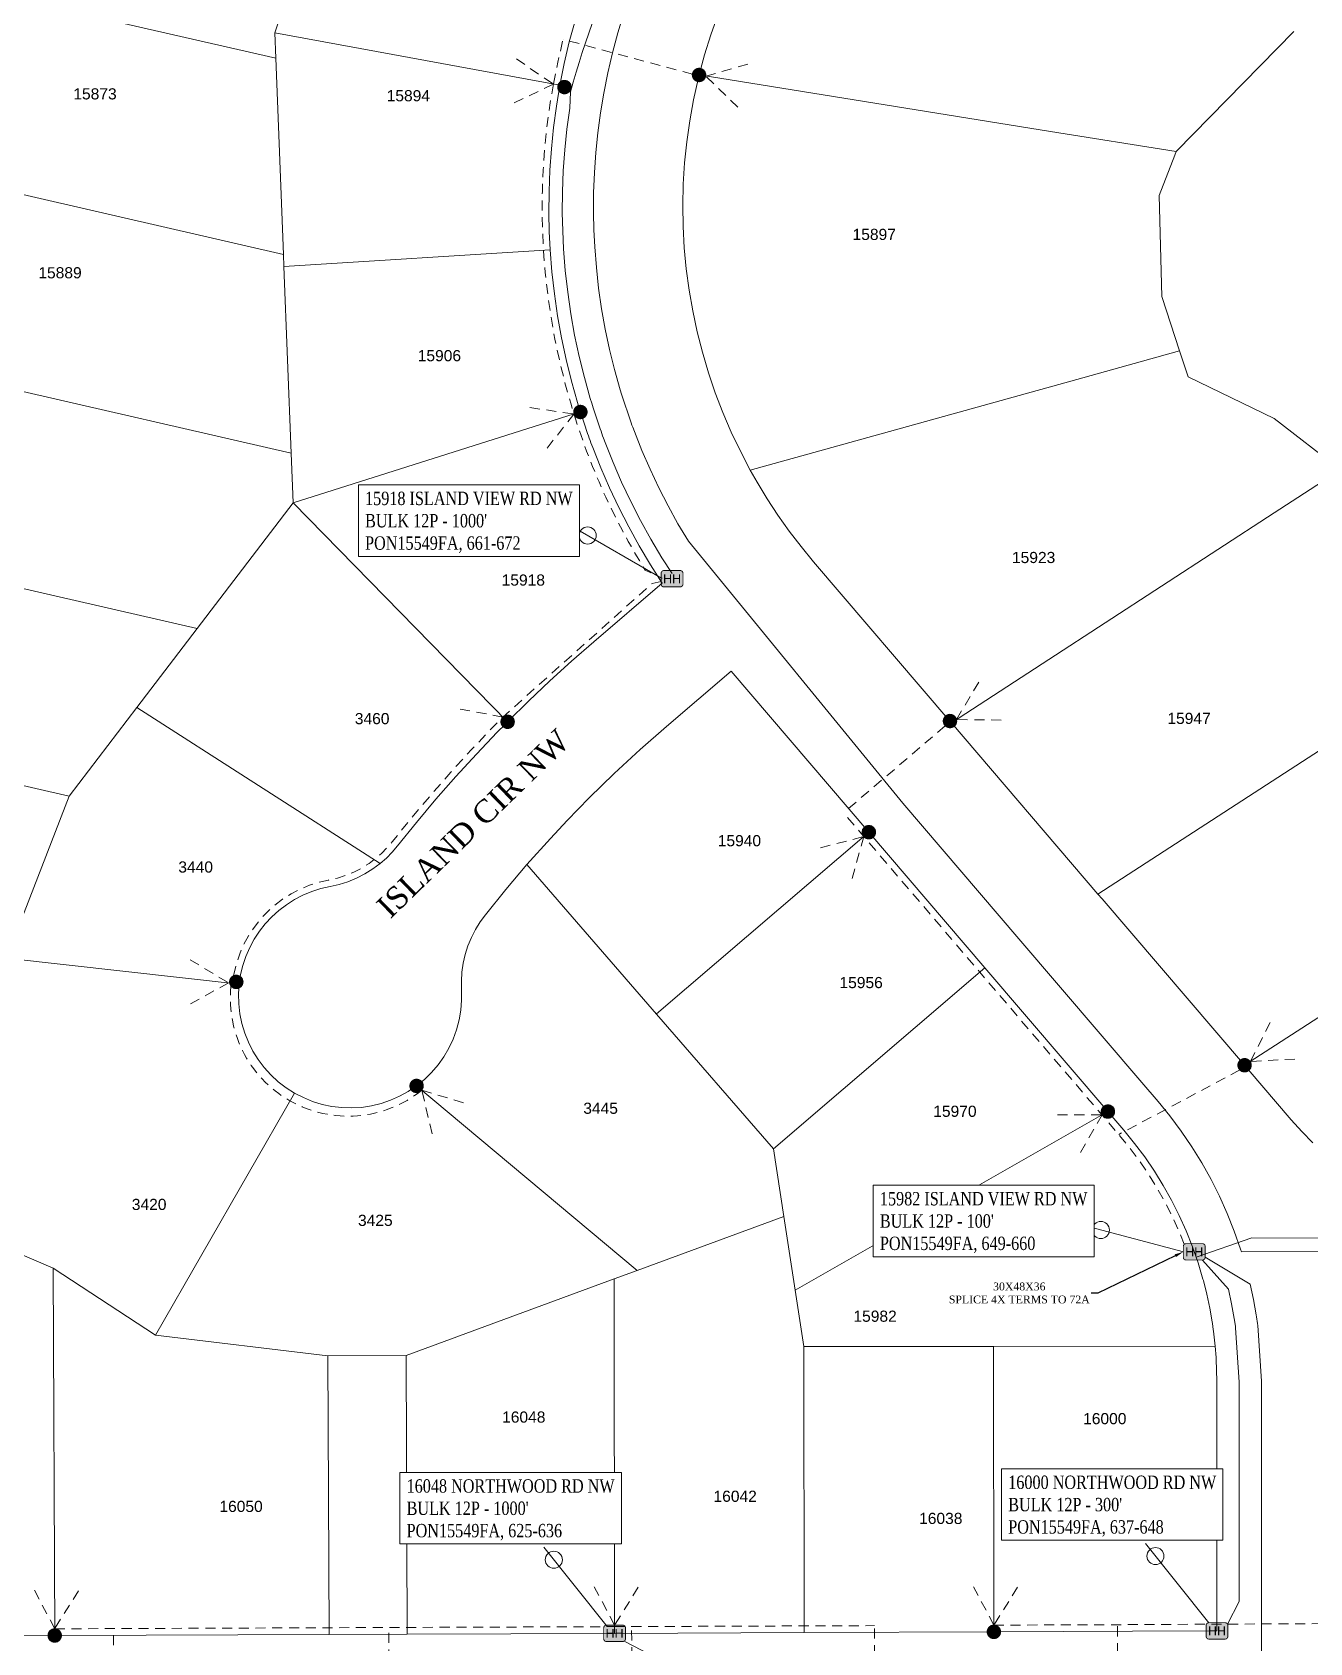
# Model space of a CAD drawing. Header units: feet. Extents: x 865220 to 2774701, y -2240498 to 961524.
# Drawn here: x 2767234 to 2767806, y 954671 to 955392 of the extents above; entities that cross this region are included whole.
import ezdxf
from ezdxf import colors
from ezdxf.entities.mleader import LeaderData, LeaderLine
from ezdxf.enums import TextEntityAlignment as Align
from ezdxf.lldxf.tags import DXFTag
from ezdxf.math import Vec2, Vec3

# ---------------------------------------------------------------- set-up
doc = ezdxf.new("R2010")
doc.units = ezdxf.units.FT
doc.header["$LTSCALE"] = 0.015
doc.header["$MEASUREMENT"] = 0
doc.linetypes.add('DASHED', pattern=[5, 3, -2])
for name, color, linetype, lineweight in [('72A', 112, '72A', 5), ('DETAIL', 7, 'Continuous', 5), ('DROP BURIED', 7, 'DASHED', 5), ('Parcels', 7, 'Continuous', 0), ('PROP_TEL', 6, 'Continuous', 5), ('RUNNING LINE (UNDERGROUND)', 10, 'Continuous', 40), ('TAIL', 1, 'MST', 5), ('TERMINALS', 7, 'Continuous', 5)]:
    doc.layers.add(name, color=color, linetype=linetype, lineweight=lineweight)
for name, color, linetype in [('Scott County Addresses', 7, 'Continuous'), ('STREET NAME', 7, 'Continuous'), ('TELEPHONE STRUCT-PROP', 6, 'Continuous')]:
    doc.layers.add(name, color=color, linetype=linetype)
doc.styles.add('Dimensions 100', font='arial.ttf')
doc.styles.add('Line', font='txt.shx', dxfattribs={"height": 3})
doc.styles.add('SIMPLEX', font='times.ttf', dxfattribs={"width": 0.8})
doc.styles.get("Standard").update_dxf_attribs({"font": 'times.ttf'})
doc.styles.add('Utilities', font='arial.ttf', dxfattribs={"height": 2.5})
tags = doc.linetypes.add('72A', pattern='A,80,-5,["72A",Line,S=1.5,R=0,X=0,Y=-1.5],-20', length=105).pattern_tags.tags
tags[6] = DXFTag(74, 10)
tags = doc.linetypes.add('MST', pattern='A,5,-5,5,-5,["TAIL",Line,S=1.5,R=0,X=0,Y=-1.5],-20', length=40).pattern_tags.tags
tags[10] = DXFTag(74, 10)

# ---------------------------------------------------------------- blocks, each defined once
blk = doc.blocks.new('ACMAP_ANN_TEMPLATE_Scott County Address')
at = {"layer": 'Scott County Addresses', "style": 'Dimensions 100'}
blk.add_attdef('ScottCountyAddress', (0, 0), '', height=50, dxfattribs=at)
blk = doc.blocks.new('NEW HH')
at = {"ltscale": 40, "true_color": 0xffffff}
h = blk.add_hatch(color=7, dxfattribs=at)
h.dxf.hatch_style = 1
h.paths.add_polyline_path([(-0.0611, -0.0305, 0.414214), (-0.0458, -0.0458), (0.0458, -0.0458, 0.414214), (0.0611, -0.0305), (0.0611, 0.0305, 0.414214), (0.0458, 0.0458), (-0.0458, 0.0458, 0.414214), (-0.0611, 0.0305)])
at = {"layer": 'RUNNING LINE (UNDERGROUND)', "color": 6, "lineweight": 0, "const_width": 0.005, "flags": 128}
blk.add_lwpolyline([(-0.0611, 0.0305), (-0.0611, -0.0305, 0.414214), (-0.0458, -0.0458), (0.0458, -0.0458, 0.414214), (0.0611, -0.0305), (0.0611, 0.0305, 0.414214), (0.0458, 0.0458), (-0.0458, 0.0458, 0.414214)], format="xyb", close=True, dxfattribs=at)
at = {"layer": 'TELEPHONE STRUCT-PROP', "color": 18, "true_color": 0x000000, "style": 'Utilities'}
blk.add_text('HH', height=0.05, dxfattribs=at).set_placement((0, 0), align=Align.MIDDLE_CENTER)
blk = doc.blocks.new('Proposed FlowerPot')
at = {"lineweight": 5, "ltscale": 100, "true_color": 0xffffff}
h = blk.add_hatch(color=7, dxfattribs=at)
h.dxf.hatch_style = 1
h.paths.add_polyline_path([(-0.06, 0, 0.414214), (0, -0.06, 0.414214), (0.06, 0, 0.414214), (0, 0.06, 0.414214)])
at = {"lineweight": 5, "ltscale": 100}
blk.add_circle((0, 0), 0.0604, dxfattribs=at)
at = {"layer": 'RUNNING LINE (UNDERGROUND)', "color": 6, "lineweight": 5, "const_width": 0.00907, "flags": 128}
blk.add_lwpolyline([(-0.06, 0, -0.414214), (0, 0.06, -0.414214), (0.06, 0, -0.414214), (0, -0.06, -0.414214), (-0.06, 0)], format="xyb", dxfattribs=at)
at = {"color": 18, "linetype": 'ByBlock', "lineweight": 5, "ltscale": 100, "true_color": 0x000000, "style": 'Dimensions 100'}
blk.add_text('F', height=0.0744, dxfattribs=at).set_placement((-0.029, -0.037))
blk = doc.blocks.new('TERMINAL')
at = {"lineweight": 5, "ltscale": 0.5, "flags": 128}
blk.add_lwpolyline([(-0.07, -0.65), (-0.07, 44.75)], dxfattribs=at)
at = {"lineweight": 5, "ltscale": 0.5}
blk.add_circle((-0.07, 37.61), 3.83, dxfattribs=at)

msp = doc.modelspace()

# ---------------------------------------------------------------- linework, layer by layer
at = {"layer": 'DROP BURIED', "lineweight": 5, "ltscale": 100, "flags": 128}
for points in [[(2767467.09, 955369.23), (2767469.04, 955378.96), (2767471.31, 955388.68), (2767471.43, 955389.14)], [(2767529.38, 955373.57), (2767471.43, 955389.14)], [(2767323.71, 954969.57), (2767325.05, 954975.09), (2767326.49, 954979.38), (2767328.29, 954983.52), (2767330.43, 954987.5), (2767332.91, 954991.28), (2767335.69, 954994.84), (2767338.77, 954998.14), (2767342.13, 955001.18), (2767345.72, 955003.91), (2767349.54, 955006.33), (2767353.55, 955008.41), (2767357.72, 955010.15), (2767362.03, 955011.52), (2767366.31, 955012.5), (2767370.26, 955013.39), (2767374, 955014.57), (2767377.63, 955016.06), (2767381.12, 955017.85), (2767384.45, 955019.93), (2767387.61, 955022.27), (2767390.19, 955024.54), (2767392.61, 955026.99), (2767394.89, 955029.67), (2767403.4, 955040.21), (2767412.18, 955050.63), (2767421.17, 955060.87), (2767430.36, 955070.92), (2767439.76, 955080.76), (2767444.42, 955085.53), (2767511.31, 955145.32), (2767517.88, 955146.84)], [(2767642.67, 955081.59), (2767597.1, 955042.58)], [(2767749.84, 954849.29), (2767747.93, 954854.1), (2767744.86, 954860.92), (2767741.5, 954867.6), (2767737.84, 954874.13), (2767733.91, 954880.49), (2767729.7, 954886.67), (2767725.22, 954892.66), (2767720.46, 954898.48), (2767713.32, 954906.81), (2767658.19, 954971.21), (2767597.1, 955042.58)], [(2767774.69, 954927.39), (2767720.46, 954898.48)], [(2767243.6, 954677.04), (2767366.61, 954677.52), (2767401.6, 954677.66), (2767494.5, 954678.01)], [(2767270.17, 954624.73), (2767269.96, 954677.15)], [(2767393.52, 954625.8), (2767393.32, 954677.62)], [(2767494.5, 954678.01), (2767579.49, 954678.34), (2767610.99, 954678.46)], [(2767502.34, 954626.75), (2767502.15, 954678.04)], [(2767611.19, 954627.7), (2767610.99, 954678.46)], [(2767664.48, 954678.67), (2767726.57, 954678.91), (2767827.48, 954679.45), (2767827.48, 954676.43), (2767827.47, 954651.59), (2767827.45, 954627.31)], [(2767720.04, 954628.65), (2767719.85, 954678.89)]]:
    msp.add_lwpolyline(points, dxfattribs=at)
at = {"layer": 'DROP BURIED', "lineweight": 5, "ltscale": 100}
for points in [[(2767450.57, 955380.37), (2767467.04, 955369.03), (2767448.98, 955360.44)], [(2767549.72, 955358.71), (2767535.4, 955372.67), (2767554.65, 955378.1)], [(2767456.52, 955224.16), (2767476.31, 955221.27), (2767463.91, 955205.58)], [(2767667.74, 955084.13), (2767647.74, 955084.4), (2767657.98, 955101.58)], [(2767444.42, 955085.53), (2767424.75, 955089.16)], [(2767586.8, 955026.96), (2767606.16, 955031.97), (2767600.82, 955012.69)], [(2767304.36, 954976.75), (2767321.49, 954966.44), (2767304, 954956.75)], [(2767799.43, 954932.29), (2767779.46, 954931.21), (2767788.52, 954949.04)], [(2767412.74, 954898.86), (2767408.09, 954918.31), (2767427.26, 954912.61)], [(2767693.03, 954907.34), (2767713.03, 954907.36), (2767703.06, 954890.03)], [(2767254.21, 954694.05), (2767243.61, 954677.09), (2767234.23, 954694.76)], [(2767505.12, 954695.64), (2767494.51, 954678.68), (2767485.13, 954696.34)], [(2767675.1, 954695.65), (2767664.49, 954678.69), (2767655.11, 954696.36)]]:
    msp.add_lwpolyline(points, dxfattribs=at)
at = {"layer": 'DROP BURIED', "lineweight": 5, "ltscale": 100, "flags": 128}
for points in [[(2767467.07, 955369.14), (2767465.48, 955359.61), (2767464.19, 955349.99), (2767463.2, 955340.34), (2767462.51, 955330.66), (2767462.13, 955320.97), (2767462.06, 955311.27), (2767462.24, 955302.96), (2767462.65, 955294.66), (2767463.44, 955284.66), (2767464.56, 955274.68), (2767466, 955264.74), (2767467.77, 955254.85), (2767469.86, 955245.03), (2767472.27, 955235.28), (2767474.99, 955225.63), (2767475.65, 955223.45, 0.066086), (2767508.2, 955151.38), (2767515.86, 955147.8)], [(2767408.09, 954918.31, -0.678189), (2767322.8, 954966.69)]]:
    msp.add_lwpolyline(points, format="xyb", dxfattribs=at)
at = {"layer": 'Parcels', "lineweight": 5}
for p, q in [((2767342.18, 955392.07), (2767367.18, 955465.41)), ((2767206.97, 955411.9), (2767342.63, 955380.77)), ((2767540.76, 955399.98), (2767537.62, 955391.15)), ((2767470.03, 955368.64), (2767342.18, 955392.07)), ((2767342.18, 955392.07), (2767342.63, 955380.77)), ((2767342.18, 955392.07), (2767470.03, 955368.64)), ((2767537.62, 955391.15), (2767534.82, 955382.21)), ((2767746.28, 955339), (2767798.89, 955392.58)), ((2767342.63, 955380.77), (2767346.1, 955292.78)), ((2767346.1, 955292.78), (2767342.63, 955380.77)), ((2767342.63, 955380.77), (2767342.63, 955380.77)), ((2767534.82, 955382.21), (2767532.37, 955373.16)), ((2767470.03, 955368.64), (2767470.03, 955368.64)), ((2767531.91, 955371.31), (2767529.85, 955362.02)), ((2767532.37, 955373.16), (2767531.91, 955371.31)), ((2767532.37, 955373.16), (2767689.8, 955347.9)), ((2767529.85, 955362.02), (2767528.16, 955352.65)), ((2767528.16, 955352.65), (2767526.83, 955343.23)), ((2767689.8, 955347.9), (2767746.22, 955338.85)), ((2767526.83, 955343.23), (2767525.87, 955333.76)), ((2767525.87, 955333.76), (2767525.27, 955324.26)), ((2767738.52, 955319.18), (2767745.6, 955337.26)), ((2767745.6, 955337.26), (2767746.22, 955338.85)), ((2767746.22, 955338.85), (2767746.28, 955339)), ((2767746.22, 955338.85), (2767746.22, 955338.85)), ((2767346.1, 955292.78), (2767187.97, 955329.07)), ((2767525.27, 955324.26), (2767525.05, 955314.75)), ((2767739.69, 955273.96), (2767738.52, 955319.18)), ((2767525.05, 955314.75), (2767525.2, 955305.23)), ((2767525.2, 955305.23), (2767525.72, 955295.73)), ((2767346.31, 955287.39), (2767346.1, 955292.78)), ((2767346.1, 955292.78), (2767346.1, 955292.78)), ((2767465.64, 955294.85), (2767346.31, 955287.39)), ((2767525.72, 955295.73), (2767526.62, 955286.25)), ((2767346.31, 955287.39), (2767349.62, 955203.75)), ((2767526.62, 955286.25), (2767527.87, 955276.82)), ((2767527.87, 955276.82), (2767529.5, 955267.44)), ((2767747.73, 955249.6), (2767739.69, 955273.96)), ((2767529.5, 955267.44), (2767531.49, 955258.14)), ((2767531.49, 955258.14), (2767533.84, 955248.92)), ((2767533.84, 955248.92), (2767536.55, 955239.79)), ((2767747.73, 955249.6), (2767704.38, 955237.55)), ((2767704.38, 955237.55), (2767747.73, 955249.6)), ((2767749.2, 955245.16), (2767747.73, 955249.6)), ((2767349.62, 955203.75), (2767168.74, 955245.25)), ((2767168.74, 955245.25), (2767349.62, 955203.75)), ((2767536.55, 955239.79), (2767539.62, 955230.78)), ((2767751.57, 955237.97), (2767749.2, 955245.16)), ((2767704.38, 955237.55), (2767555.31, 955196.14)), ((2767555.31, 955196.14), (2767704.38, 955237.55)), ((2767790.08, 955219.31), (2767751.57, 955237.97)), ((2767539.62, 955230.78), (2767543.03, 955221.9)), ((2767479.19, 955222.18), (2767350.48, 955181.5)), ((2767350.48, 955181.5), (2767479.19, 955222.18)), ((2767543.03, 955221.9), (2767546.79, 955213.16)), ((2767819.77, 955196.24), (2767790.08, 955219.31)), ((2767546.79, 955213.16), (2767550.88, 955204.56)), ((2767349.62, 955203.75), (2767349.62, 955203.75)), ((2767349.62, 955203.75), (2767350.48, 955181.5)), ((2767550.88, 955204.56), (2767555.31, 955196.14)), ((2767555.31, 955196.14), (2767558.36, 955190.74)), ((2767819.77, 955196.24), (2767790.13, 955176.97)), ((2767790.13, 955176.97), (2767819.77, 955196.24)), ((2767558.36, 955190.74), (2767562.91, 955183.26)), ((2767307.48, 955125.19), (2767350.48, 955181.5)), ((2767446.56, 955083.39), (2767350.48, 955181.5)), ((2767350.48, 955181.5), (2767446.56, 955083.39)), ((2767562.91, 955183.26), (2767567.73, 955175.95)), ((2767567.73, 955175.95), (2767572.8, 955168.81)), ((2767790.13, 955176.97), (2767689.18, 955111.35)), ((2767689.18, 955111.35), (2767790.13, 955176.97)), ((2767572.8, 955168.81), (2767578.13, 955161.86)), ((2767149.5, 955161.44), (2767307.48, 955125.19)), ((2767578.13, 955161.86), (2767583.7, 955155.1)), ((2767583.7, 955155.1), (2767644.81, 955083.72)), ((2767280.47, 955089.84), (2767307.48, 955125.19)), ((2767307.48, 955125.19), (2767307.48, 955125.19)), ((2767689.18, 955111.35), (2767645.47, 955082.94)), ((2767878.32, 955114.66), (2767711.15, 955006.23)), ((2767711.15, 955006.23), (2767878.32, 955114.66)), ((2767546.69, 955106.09), (2767517.7, 955081.28)), ((2767608.46, 955033.93), (2767546.69, 955106.09)), ((2767280.47, 955089.84), (2767250.13, 955050.11)), ((2767389.49, 955019.94), (2767280.47, 955089.84)), ((2767517.7, 955081.28), (2767505.91, 955070.92)), ((2767644.81, 955083.72), (2767645.47, 955082.94)), ((2767645.47, 955082.94), (2767711.15, 955006.23)), ((2767130.27, 955077.63), (2767250.13, 955050.11)), ((2767505.91, 955070.92), (2767494.39, 955060.25)), ((2767494.39, 955060.25), (2767483.15, 955049.29)), ((2767776.83, 954929.52), (2767966.52, 955052.34)), ((2767250.13, 955050.11), (2767221.93, 954977.49)), ((2767250.13, 955050.11), (2767250.13, 955050.11)), ((2767483.15, 955049.29), (2767473.23, 955039.13)), ((2767473.23, 955039.13), (2767465.74, 955031.13)), ((2767465.74, 955031.13), (2767455.24, 955019.41)), ((2767608.46, 955033.93), (2767513.31, 954952.48)), ((2767608.46, 955033.93), (2767608.46, 955033.93)), ((2767389.49, 955019.94), (2767389.49, 955019.94)), ((2767455.24, 955019.41), (2767445.78, 955008.3)), ((2767513.28, 954952.46), (2767455.24, 955019.41)), ((2767445.78, 955008.3), (2767436.59, 954996.96)), ((2767711.15, 955006.23), (2767713.01, 955004.05)), ((2767713.01, 955004.05), (2767776.83, 954929.52)), ((2767434.22, 954993.71), (2767432.13, 954990.27)), ((2767436.59, 954996.96), (2767434.22, 954993.71)), ((2767430.31, 954986.68), (2767428.79, 954982.95)), ((2767432.13, 954990.27), (2767430.31, 954986.68)), ((2767427.57, 954979.12), (2767426.67, 954975.19)), ((2767428.79, 954982.95), (2767427.57, 954979.12)), ((2767221.93, 954977.49), (2767326.28, 954965.91)), ((2767426.67, 954975.19), (2767426.09, 954971.21)), ((2767660.47, 954973.16), (2767565.67, 954892.01)), ((2767565.67, 954892.01), (2767660.47, 954973.16)), ((2767660.47, 954973.16), (2767660.47, 954973.16)), ((2767325.99, 954961.46), (2767326.28, 954965.91)), ((2767326.28, 954965.91), (2767326.93, 954970.12)), ((2767326.28, 954965.91), (2767326.28, 954965.91)), ((2767426.09, 954971.21), (2767425.83, 954967.2)), ((2767425.83, 954967.2), (2767425.89, 954963.17)), ((2767326.09, 954957), (2767325.99, 954961.46)), ((2767425.93, 954958.68), (2767425.58, 954954.21)), ((2767425.89, 954963.17), (2767425.93, 954958.68)), ((2767326.59, 954952.57), (2767326.09, 954957)), ((2767327.48, 954948.2), (2767326.59, 954952.57)), ((2767425.58, 954954.21), (2767424.83, 954949.79)), ((2767513.28, 954952.46), (2767513.31, 954952.48)), ((2767513.31, 954952.48), (2767513.28, 954952.46)), ((2767565.67, 954892.01), (2767513.28, 954952.46)), ((2767513.28, 954952.46), (2767513.28, 954952.46)), ((2767513.28, 954952.46), (2767565.67, 954892.01)), ((2767328.76, 954943.93), (2767327.48, 954948.2)), ((2767330.42, 954939.79), (2767328.76, 954943.93)), ((2767423.68, 954945.45), (2767422.15, 954941.23)), ((2767424.83, 954949.79), (2767423.68, 954945.45)), ((2767332.44, 954935.81), (2767330.42, 954939.79)), ((2767334.8, 954932.03), (2767332.44, 954935.81)), ((2767420.24, 954937.16), (2767417.98, 954933.29)), ((2767422.15, 954941.23), (2767420.24, 954937.16)), ((2767337.49, 954928.47), (2767334.8, 954932.03)), ((2767340.49, 954925.17), (2767337.49, 954928.47)), ((2767415.38, 954929.63), (2767412.46, 954926.22)), ((2767417.98, 954933.29), (2767415.38, 954929.63)), ((2767776.83, 954929.52), (2767778.51, 954927.55)), ((2767343.77, 954922.15), (2767340.49, 954925.17)), ((2767347.3, 954919.43), (2767343.77, 954922.15)), ((2767409.25, 954923.09), (2767405.77, 954920.25)), ((2767412.46, 954926.22), (2767409.25, 954923.09)), ((2767778.51, 954927.55), (2767797.79, 954905.03)), ((2767351.07, 954917.04), (2767288.81, 954808.66)), ((2767288.81, 954808.66), (2767351.07, 954917.04)), ((2767351.07, 954917.04), (2767347.3, 954919.43)), ((2767355.03, 954915), (2767351.07, 954917.04)), ((2767359.16, 954913.31), (2767355.03, 954915)), ((2767398.17, 954915.6), (2767394.09, 954913.8)), ((2767402.07, 954917.75), (2767398.17, 954915.6)), ((2767405.77, 954920.25), (2767402.07, 954917.75)), ((2767504.56, 954837.56), (2767405.77, 954920.25)), ((2767405.77, 954920.25), (2767504.56, 954837.56)), ((2767363.42, 954912), (2767359.16, 954913.31)), ((2767367.78, 954911.07), (2767363.42, 954912)), ((2767372.21, 954910.54), (2767367.78, 954911.07)), ((2767376.67, 954910.4), (2767372.21, 954910.54)), ((2767381.12, 954910.66), (2767376.67, 954910.4)), ((2767385.53, 954911.32), (2767381.12, 954910.66)), ((2767389.87, 954912.37), (2767385.53, 954911.32)), ((2767394.09, 954913.8), (2767389.87, 954912.37)), ((2767715.6, 954908.77), (2767575.48, 954828.69)), ((2767715.6, 954908.77), (2767715.6, 954908.77)), ((2767797.79, 954905.03), (2767802.49, 954899.81)), ((2767802.49, 954899.81), (2767807.44, 954894.83)), ((2767570.37, 954861.73), (2767565.67, 954892.01)), ((2767570.32, 954861.71), (2767504.56, 954837.56)), ((2767504.56, 954837.56), (2767570.32, 954861.71)), ((2767570.37, 954861.73), (2767570.32, 954861.71)), ((2767570.32, 954861.71), (2767570.37, 954861.73)), ((2767575.48, 954828.69), (2767570.37, 954861.73)), ((2767570.37, 954861.73), (2767575.48, 954828.69)), ((2767242.85, 954838.66), (2767224.49, 954846.57)), ((2767288.81, 954808.66), (2767242.85, 954838.66)), ((2767242.85, 954838.66), (2767243.61, 954674.04)), ((2767242.85, 954838.66), (2767242.85, 954838.66)), ((2767242.85, 954838.66), (2767288.81, 954808.66)), ((2767504.56, 954837.56), (2767494.38, 954833.82)), ((2767494.38, 954833.82), (2767504.56, 954837.56)), ((2767504.56, 954837.56), (2767504.56, 954837.56)), ((2767494.38, 954833.82), (2767401.05, 954799.55)), ((2767494.38, 954833.74), (2767494.38, 954833.82)), ((2767494.52, 954675.01), (2767494.38, 954833.74)), ((2767575.48, 954828.69), (2767575.48, 954828.69)), ((2767575.48, 954828.69), (2767579.39, 954803.5)), ((2767366.06, 954799.37), (2767288.81, 954808.66)), ((2767288.81, 954808.66), (2767288.81, 954808.66)), ((2767288.81, 954808.66), (2767366.06, 954799.37)), ((2767401.05, 954799.55), (2767366.06, 954799.37)), ((2767366.06, 954799.33), (2767366.06, 954799.37)), ((2767366.06, 954799.33), (2767366.62, 954674.52)), ((2767401.06, 954799.47), (2767401.05, 954799.55)), ((2767401.05, 954799.55), (2767401.05, 954799.55)), ((2767401.05, 954799.55), (2767401.06, 954799.47)), ((2767401.62, 954674.66), (2767401.06, 954799.47)), ((2767579.39, 954803.5), (2767664.38, 954803.57)), ((2767579.51, 954675.34), (2767579.39, 954803.5)), ((2767763.66, 954803.66), (2767664.38, 954803.57)), ((2767664.38, 954803.57), (2767664.49, 954675.67)), ((2767664.49, 954675.67), (2767664.38, 954803.57)), ((2767664.38, 954803.57), (2767664.38, 954803.57)), ((2767764.05, 954798.55), (2767763.66, 954803.66)), ((2767764.09, 954797.87), (2767764.05, 954798.55)), ((2767764.31, 954792.89), (2767764.09, 954797.87)), ((2767764.39, 954787.91), (2767764.31, 954792.89)), ((2767762.67, 954676.1), (2767764.48, 954676.11)), ((2767145.62, 954673.67), (2767243.61, 954674.04)), ((2767494.52, 954675.01), (2767494.52, 954675.01))]:
    msp.add_line(p, q, dxfattribs=at)
for points in [[(2767515.88, 955145.53), (2767515.88, 955145.53), (2767510.6, 955153.75), (2767505.58, 955162.15), (2767500.84, 955170.7), (2767496.38, 955179.4), (2767492.2, 955188.23), (2767488.31, 955197.2), (2767484.7, 955206.29), (2767483.92, 955208.39), (2767483.53, 955209.44), (2767483.15, 955210.5), (2767482.77, 955211.55), (2767482.39, 955212.61), (2767479.19, 955222.18), (2767478.52, 955224.33), (2767477.87, 955226.48), (2767477.87, 955226.48), (2767475.17, 955236.05), (2767472.78, 955245.7), (2767470.71, 955255.43), (2767468.96, 955265.22), (2767467.53, 955275.06), (2767466.42, 955284.94), (2767465.64, 955294.85), (2767465.24, 955303.07), (2767465.06, 955311.29), (2767465.13, 955320.9), (2767465.51, 955330.5), (2767466.18, 955340.08), (2767467.17, 955349.64), (2767468.45, 955359.16), (2767470.03, 955368.64), (2767471.97, 955378.33), (2767474.22, 955387.95), (2767476.78, 955397.49)], [(2767326.93, 954970.12), (2767327.94, 954974.26), (2767329.29, 954978.3), (2767330.99, 954982.21), (2767333.01, 954985.97), (2767335.35, 954989.53), (2767337.98, 954992.89), (2767340.88, 954996.01), (2767344.04, 954998.87), (2767347.44, 955001.45), (2767351.04, 955003.73), (2767354.82, 955005.69), (2767358.76, 955007.33), (2767362.82, 955008.63), (2767366.97, 955009.57), (2767371.04, 955010.49), (2767375.02, 955011.75), (2767378.89, 955013.34), (2767382.6, 955015.24), (2767386.15, 955017.45), (2767389.49, 955019.94), (2767392.25, 955022.35), (2767394.83, 955024.96), (2767397.2, 955027.75), (2767405.72, 955038.3), (2767414.45, 955048.68), (2767423.4, 955058.87), (2767432.56, 955068.87), (2767441.92, 955078.68), (2767443.07, 955079.86), (2767444.23, 955081.04), (2767445.39, 955082.22), (2767446.8, 955083.63), (2767446.8, 955083.63), (2767455.94, 955092.65), (2767465.51, 955101.72), (2767475.26, 955110.59), (2767485.19, 955119.26), (2767515.88, 955145.53)], [(2767763.66, 954803.66), (2767763.66, 954803.66), (2767762.89, 954810.44), (2767762.8, 954811.12), (2767762.41, 954813.82), (2767762.31, 954814.51), (2767761.22, 954820.73), (2767759.91, 954826.9), (2767758.37, 954833.03), (2767758.18, 954833.71), (2767756, 954841.01), (2767753.5, 954848.2), (2767750.69, 954855.27), (2767747.57, 954862.21), (2767744.15, 954869.01), (2767740.43, 954875.65), (2767736.42, 954882.13), (2767732.14, 954888.42), (2767727.58, 954894.51), (2767722.76, 954900.4), (2767715.6, 954908.77), (2767660.47, 954973.16), (2767608.46, 955033.93)], [(2767764.48, 954676.11), (2767764.47, 954695.94), (2767764.39, 954787.91)], [(2767494.52, 954675.01), (2767579.51, 954675.34), (2767664.49, 954675.67), (2767726.58, 954675.91), (2767762.67, 954676.1)], [(2767243.61, 954674.04), (2767366.62, 954674.52), (2767401.62, 954674.66), (2767494.52, 954675.01)]]:
    msp.add_lwpolyline(points, dxfattribs=at)
at = {"layer": 'TAIL', "lineweight": 5, "ltscale": 100, "flags": 128}
for points in [[(2767755.13, 954843.52), (2767780.06, 954852.23), (2768061.82, 954851.44), (2768078.84, 954854.99)], [(2767759.18, 954843.47), (2767779.39, 954831.42), (2767780.86, 954824.53), (2767782.04, 954817.76), (2767782.2, 954816.78), (2767782.61, 954813.88), (2767782.75, 954812.89), (2767784.39, 954787.93), (2767784.47, 954695.95), (2767784.47, 954664.61), (2767514.38, 954663.48), (2767499.04, 954671.35)], [(2767757.96, 954842.25), (2767769.65, 954829.16), (2767771.04, 954822.63), (2767772.18, 954816.13), (2767772.3, 954815.3), (2767772.71, 954812.5), (2767772.79, 954811.89), (2767774.39, 954787.6), (2767774.47, 954695.95), (2767774.47, 954689.25), (2767769.22, 954679.14)]]:
    msp.add_lwpolyline(points, dxfattribs=at)

# ---------------------------------------------------------------- block references
at = {"layer": 'PROP_TEL', "lineweight": 5}
for name, p, xscale, yscale, zscale in [('Proposed FlowerPot', (2767532.37, 955373.16), 50, 50, 50), ('Proposed FlowerPot', (2767472.05, 955367.74), 50, 50, 50), ('Proposed FlowerPot', (2767479.19, 955222.18), 50, 50, 50), ('NEW HH', (2767520.27, 955147.48), 80, 80, 80), ('Proposed FlowerPot', (2767446.56, 955083.39), 50, 50, 50), ('Proposed FlowerPot', (2767644.81, 955083.72), 50, 50, 50), ('Proposed FlowerPot', (2767608.46, 955033.93), 50, 50, 50), ('Proposed FlowerPot', (2767324.96, 954966.86), 50, 50, 50), ('Proposed FlowerPot', (2767776.83, 954929.52), 50, 50, 50), ('Proposed FlowerPot', (2767405.77, 954920.25), 50, 50, 50), ('Proposed FlowerPot', (2767715.6, 954908.77), 50, 50, 50), ('NEW HH', (2767754.29, 954845.92), 80, 80, 80), ('Proposed FlowerPot', (2767243.61, 954674.04), 50, 50, 50), ('NEW HH', (2767494.52, 954675.01), 80, 80, 80), ('Proposed FlowerPot', (2767664.49, 954675.67), 50, 50, 50), ('NEW HH', (2767764.48, 954676.11), 80, 80, 80)]:
    msp.add_blockref(name, p, dxfattribs=dict(at, xscale=xscale, yscale=yscale, zscale=zscale))
at = {"layer": 'Scott County Addresses', "lineweight": 5, "xscale": 0.1, "yscale": 0.1, "zscale": 0.1}
for p, values in [((2767251.94, 955362.21), {'ScottCountyAddress': '15873'}), ((2767601.16, 955299.24), {'ScottCountyAddress': '15897'}), ((2767236.26, 955282.05), {'ScottCountyAddress': '15889'}), ((2767406.28, 955244.92), {'ScottCountyAddress': '15906'}), ((2767672.59, 955154.5), {'ScottCountyAddress': '15923'}), ((2767443.89, 955144.4), {'ScottCountyAddress': '15918'}), ((2767378.09, 955082.31), {'ScottCountyAddress': '3460'}), ((2767742.25, 955082.43), {'ScottCountyAddress': '15947'}), ((2767540.74, 955027.63), {'ScottCountyAddress': '15940'}), ((2767298.99, 955015.84), {'ScottCountyAddress': '3440'}), ((2767595.28, 954964.06), {'ScottCountyAddress': '15956'}), ((2767480.47, 954907.75), {'ScottCountyAddress': '3445'}), ((2767637.32, 954906.4), {'ScottCountyAddress': '15970'}), ((2767379.51, 954857.53), {'ScottCountyAddress': '3425'}), ((2767601.54, 954814.59), {'ScottCountyAddress': '15982'}), ((2767704.48, 954768.7), {'ScottCountyAddress': '16000'}), ((2767317.4, 954729.38), {'ScottCountyAddress': '16050'}), ((2767538.84, 954733.92), {'ScottCountyAddress': '16042'}), ((2767630.98, 954724), {'ScottCountyAddress': '16038'})]:
    msp.add_blockref('ACMAP_ANN_TEMPLATE_Scott County Address', p, dxfattribs=at).add_auto_attribs(values)
at = {"layer": 'Scott County Addresses', "lineweight": 5}
ref = msp.add_blockref('ACMAP_ANN_TEMPLATE_Scott County Address', (2767428, 955332.16), dxfattribs=dict(at, xscale=0.1, yscale=0.1, zscale=0.1))
ref.add_attrib('ScottCountyAddress', '15894', (2767392.36, 955361.38), dxfattribs={"height": 5, "style": 'Dimensions 100'})
ref = msp.add_blockref('ACMAP_ANN_TEMPLATE_Scott County Address', (2767280.89, 954909.46), dxfattribs=dict(at, xscale=0.1, yscale=0.1, zscale=0.1))
ref.add_attrib('ScottCountyAddress', '3420', (2767278.15, 954864.67), dxfattribs={"height": 5, "style": 'Dimensions 100'})
ref = msp.add_blockref('ACMAP_ANN_TEMPLATE_Scott County Address', (2767457.11, 954740.01), dxfattribs=dict(at, xscale=0.1, yscale=0.1, zscale=0.1))
ref.add_attrib('ScottCountyAddress', '16048', (2767444.1, 954769.4), dxfattribs={"height": 5, "style": 'Dimensions 100'})
at = {"layer": 'TERMINALS', "lineweight": 5, "ltscale": 0.5}
for p, rotation in [((2767515.04, 955148.1), 59.99999999999999), ((2767748.8, 954846.15), 75.19502138979573), ((2767490.85, 954678.68), 38.70254561370547), ((2767760.47, 954680.32), 38.70254561370547)]:
    msp.add_blockref('TERMINAL', p, dxfattribs=dict(at, rotation=rotation))

# ---------------------------------------------------------------- texts
at = {"layer": 'STREET NAME', "lineweight": 5, "ltscale": 40, "insert": (2767386.99, 955001.99), "char_height": 10, "attachment_point": 1, "rotation": 44.13952}
msp.add_mtext('ISLAND CIR NW', dxfattribs=at)

# ---------------------------------------------------------------- next in the draw order: texts
at = {"layer": 'TERMINALS', "lineweight": 5, "ltscale": 0.5, "char_height": 6, "attachment_point": 1, "style": 'SIMPLEX', "bg_fill": 19, "box_fill_scale": 1.5, "bg_fill_color": 256, "bg_fill_transparency": 0}
for s, insert in [("15918 ISLAND VIEW RD NW\\PBULK 12P - 1000'\\PPON15549FA, 661-672", (2767382.68, 955186.48)), ("15982 ISLAND VIEW RD NW\\PBULK 12P - 100'\\PPON15549FA, 649-660", (2767613.4, 954872.74)), ("16000 NORTHWOOD RD NW\\PBULK 12P - 300'\\PPON15549FA, 637-648", (2767670.92, 954745.69)), ("16048 NORTHWOOD RD NW\\PBULK 12P - 1000'\\PPON15549FA, 625-636", (2767401.3, 954744.04))]:
    msp.add_mtext(s, dxfattribs=dict(at, insert=insert))

# ---------------------------------------------------------------- next in the draw order: linework, layer by layer
at = {"layer": 'TAIL', "lineweight": 5, "ltscale": 100, "flags": 128}
msp.add_lwpolyline([(2767520.26, 955149.8), (2767515.7, 955156.91), (2767510.78, 955165.14), (2767506.14, 955173.52), (2767501.76, 955182.05), (2767497.67, 955190.71), (2767493.85, 955199.5), (2767490.3, 955208.44), (2767489.54, 955210.48), (2767489.16, 955211.5), (2767488.79, 955212.54), (2767488.42, 955213.57), (2767488.06, 955214.57), (2767484.88, 955224.09), (2767484.25, 955226.09), (2767483.63, 955228.16), (2767480.97, 955237.58), (2767478.63, 955247.05), (2767476.6, 955256.58), (2767474.88, 955266.18), (2767473.48, 955275.82), (2767472.4, 955285.51), (2767471.63, 955295.24), (2767471.24, 955303.28), (2767471.06, 955311.33), (2767471.13, 955320.76), (2767471.5, 955330.17), (2767472.16, 955339.56), (2767473.12, 955348.93), (2767474.38, 955358.27), (2767474.75, 955365.59, -0.081153), (2767536.02, 955498.34), (2767619.38, 955638.82)], format="xyb", dxfattribs=at)

# ---------------------------------------------------------------- next in the draw order: leaders
at = {"layer": 'DETAIL', "lineweight": 5, "ltscale": 5}
ml = msp.add_multileader_mtext('Standard', dxfattribs=at)
ml.set_content('30X48X36\\PSPLICE 4X TERMS TO 72A', color=256)
ml.set_leader_properties()
ml.build(insert=Vec2(0, 0))
ml.multileader.update_dxf_attribs({"has_text_frame": 1, "text_left_attachment_type": 2, "text_right_attachment_type": 2, "dogleg_length": 3})
ctx = ml.context
ctx.base_point, ctx.char_height, ctx.landing_gap_size, ctx.plane_origin = Vec3(2767643.7, 954827.47), 3.5, 1.5, Vec3(2767732.05, 954799.68)
ctx.left_attachment, ctx.right_attachment, ctx.text_align_type = 2, 2, 1
notes = []
notes.append((ctx, [(0, (1, 1, 0), (2767711.05, 954827.47), (-1, 0), 3, [(0, [(2767749.41, 954845.92)], 0, [])])]))
ctx.mtext.insert, ctx.mtext.alignment, ctx.mtext.flow_direction = Vec3(2767675.88, 954832.17), 2, 5
ctx.mtext.has_bg_fill, ctx.mtext.bg_color, ctx.mtext.bg_scale_factor, ctx.mtext.bg_transparency, ctx.mtext.use_window_bg_color = 1, -1027028792, 1.5, 0, 1
for ctx, leaders in notes:
    for number, flags, end, landing, length, lines in leaders:
        leader = LeaderData()
        leader.index, (leader.has_last_leader_line, leader.has_dogleg_vector, leader.attachment_direction) = number, flags
        leader.last_leader_point, leader.dogleg_vector, leader.dogleg_length = Vec3(end), Vec3(landing), length
        for number, points, colour, breaks in lines:
            line = LeaderLine()
            line.index, line.vertices, line.color, line.breaks = number, Vec3.list(points), colors.encode_raw_color(colour), breaks
            leader.lines.append(line)
        ctx.leaders.append(leader)

# ---------------------------------------------------------------- next in the draw order: linework, layer by layer
at = {"layer": '72A', "lineweight": 5, "ltscale": 100, "flags": 128}
msp.add_lwpolyline([(2767614.27, 955641.97), (2767622.1, 955616.22), (2767589.29, 955563.39), (2767547.3, 955495.31), (2767527.43, 955463.11), (2767522.71, 955455.17), (2767518.32, 955447.23), (2767514.19, 955439.14), (2767510.29, 955430.89), (2767507.69, 955424.96), (2767507.36, 955424.19), (2767506.97, 955423.24), (2767506.52, 955422.18), (2767506.17, 955421.31), (2767505.77, 955420.33), (2767505.38, 955419.36), (2767504.99, 955418.39), (2767504.61, 955417.41), (2767504.22, 955416.43), (2767503.85, 955415.45), (2767503.47, 955414.47), (2767503.11, 955413.49), (2767502.74, 955412.51), (2767502.38, 955411.54), (2767501.71, 955409.67), (2767498.7, 955400.81), (2767496.01, 955391.98), (2767493.62, 955383.07), (2767491.52, 955374.08), (2767489.7, 955365.03), (2767488.23, 955356.18), (2767487.03, 955347.29), (2767486.11, 955338.36), (2767485.48, 955329.4), (2767485.13, 955320.43), (2767485.06, 955311.43), (2767485.23, 955303.77), (2767485.6, 955296.13), (2767486.34, 955286.84), (2767487.37, 955277.61), (2767488.71, 955268.42), (2767490.34, 955259.27), (2767492.27, 955250.18), (2767494.5, 955241.16), (2767497.06, 955232.1), (2767497.63, 955230.21), (2767498.22, 955228.34), (2767501.3, 955219.13), (2767501.6, 955218.28), (2767501.96, 955217.3), (2767502.31, 955216.31), (2767502.67, 955215.34), (2767503.37, 955213.48), (2767506.78, 955204.87), (2767510.42, 955196.5), (2767514.32, 955188.24), (2767518.49, 955180.11), (2767522.92, 955172.13), (2767527.6, 955164.28), (2767623.65, 955046.94), (2767675.67, 954986.17), (2767730.79, 954921.77), (2767738.1, 954913.24), (2767743.33, 954906.84), (2767748.42, 954900.04), (2767753.2, 954893.02), (2767757.67, 954885.8), (2767761.82, 954878.39), (2767765.63, 954870.81), (2767769.11, 954863.07), (2767772.25, 954855.18), (2767775.04, 954847.16), (2767775.4, 954845.94), (2768079.81, 954846.2), (2768081.61, 954846.2), (2768094.31, 954846.39), (2768107.07, 954846.94), (2768119.81, 954847.85), (2768132.52, 954849.11), (2768145.19, 954850.73), (2768157.81, 954852.71), (2768170.3, 954855.03), (2768217.99, 954864.57), (2768233.42, 954867.46), (2768248.86, 954869.97), (2768264.36, 954872.1), (2768279.9, 954873.86), (2768295.48, 954875.24), (2768311.09, 954876.24), (2768326.72, 954876.87), (2768342.36, 954877.11), (2768358.16, 954876.98), (2768367.29, 954876.97), (2768376.57, 954877.32), (2768385.83, 954878.03), (2768395.05, 954879.11), (2768404.23, 954880.54), (2768413.34, 954882.33), (2768422.37, 954884.47), (2768431.32, 954886.97), (2768440.16, 954889.81), (2768448.79, 954892.96), (2768553.29, 954933.46), (2768567.12, 954939.02), (2768580.86, 954944.96), (2768594.45, 954951.25), (2768607.88, 954957.89), (2768621.13, 954964.86), (2768634.19, 954972.17), (2768647.07, 954979.81), (2768659.75, 954987.78), (2768672.22, 954996.07), (2768684.47, 955004.68), (2768696.5, 955013.59), (2768708.2, 955022.73), (2768718.99, 955031.15), (2768729.89, 955039.2), (2768741, 955046.96), (2768752.31, 955054.43), (2768763.82, 955061.59), (2768775.51, 955068.44), (2768787.38, 955074.98), (2768799.42, 955081.21), (2768811.62, 955087.11), (2768823.97, 955092.69), (2768836.46, 955097.94), (2768849.09, 955102.86), (2768861.85, 955107.43), (2768874.72, 955111.67), (2768894.13, 955119.07, -0.056935), (2769082.46, 955160.95), (2769094.77, 955169.4)], format="xyb", dxfattribs=at)

doc.saveas('drawing.dxf')
